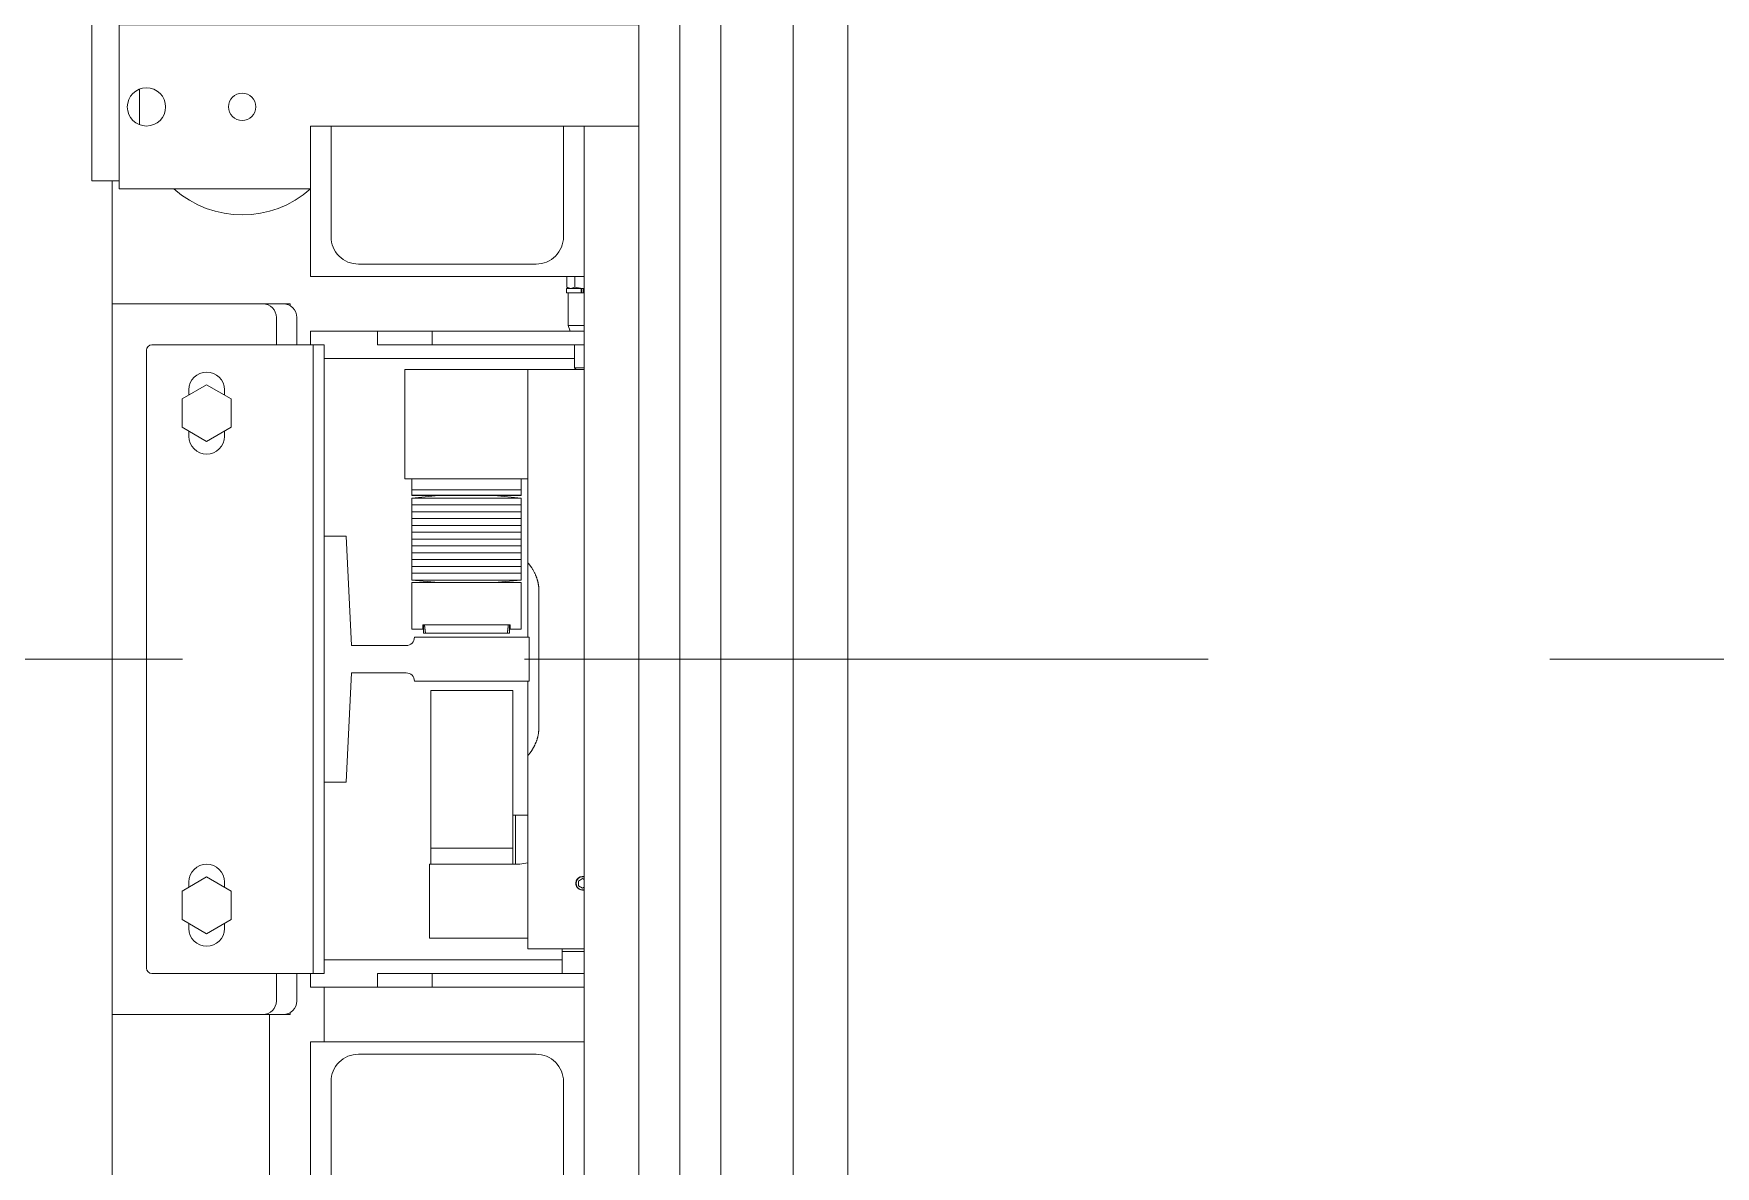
# Model space of a CAD drawing. Header units: millimetres. Extents: x -5 to 111, y -3 to 86.
# Drawn here: x 20.439 to 21.054, y 19.332 to 19.746 of the extents above; entities that cross this region are included whole.
import ezdxf

# ---------------------------------------------------------------- set-up
doc = ezdxf.new("R2010")
doc.units = ezdxf.units.MM
doc.linetypes.add('STRICHPUNKT2', pattern=[0.5, 0.25, -0.125, 0, -0.125])
doc.layers.add('A1I6----E-', color=3, linetype='Continuous', lineweight=25)

# ---------------------------------------------------------------- blocks, each defined once
blk = doc.blocks.new('Gruppe-451')
at = {"layer": 'A1I6----E-', "linetype": 'Continuous', "lineweight": 9}
for p, q in [((-30.33044, -22.5981), (-30.14044, -22.5981)), ((-30.33044, -22.6581), (-30.33044, -22.5981)), ((-30.34044, -22.6661), (-30.34044, -22.6011)), ((-30.34044, -22.6011), (-30.33044, -22.6011)), ((-30.32294, -22.62156), (-30.32294, -22.63464)), ((-30.33044, -22.6581), (-30.14044, -22.6581)), ((-30.34044, -22.6661), (-30.14044, -22.6661)), ((-30.32294, -22.6661), (-30.32294, -22.7861)), ((-30.30794, -22.6706), (-30.30794, -22.6661)), ((-30.14244, -22.6661), (-30.14244, -22.6706)), ((-30.30944, -22.6706), (-30.31044, -22.6716)), ((-30.31044, -22.6716), (-30.31044, -22.6736)), ((-30.14044, -22.6716), (-30.31044, -22.6716)), ((-30.14044, -22.6706), (-30.30944, -22.6706)), ((-30.14044, -22.6736), (-30.31044, -22.6736)), ((-30.30794, -22.7786), (-30.30794, -22.6736)), ((-30.30544, -22.6736), (-30.30544, -22.67903)), ((-30.30544, -22.67903), (-30.30466, -22.67917)), ((-30.14044, -22.67903), (-30.30544, -22.67903)), ((-30.30466, -22.68803), (-30.30544, -22.68817)), ((-30.30544, -22.68817), (-30.30544, -22.69603)), ((-30.14044, -22.68817), (-30.30544, -22.68817)), ((-30.30544, -22.69603), (-30.30466, -22.69617)), ((-30.14044, -22.69603), (-30.30544, -22.69603)), ((-30.30466, -22.70503), (-30.30544, -22.70517)), ((-30.30544, -22.70517), (-30.30544, -22.71303)), ((-30.14044, -22.70517), (-30.30544, -22.70517)), ((-30.30544, -22.71303), (-30.30466, -22.71317)), ((-30.14044, -22.71303), (-30.30544, -22.71303)), ((-30.30466, -22.72203), (-30.30544, -22.72217)), ((-30.30544, -22.72217), (-30.30544, -22.73003)), ((-30.14044, -22.72217), (-30.30544, -22.72217)), ((-30.30544, -22.73003), (-30.30466, -22.73017)), ((-30.14044, -22.73003), (-30.30544, -22.73003)), ((-30.30466, -22.73903), (-30.30544, -22.73917)), ((-30.30544, -22.73917), (-30.30544, -22.74703)), ((-30.14044, -22.73917), (-30.30544, -22.73917)), ((-30.30544, -22.74703), (-30.30466, -22.74717)), ((-30.14044, -22.74703), (-30.30544, -22.74703)), ((-30.30466, -22.75603), (-30.30544, -22.75617)), ((-30.30544, -22.75617), (-30.30544, -22.76403)), ((-30.14044, -22.75617), (-30.30544, -22.75617)), ((-30.30544, -22.76403), (-30.30466, -22.76417)), ((-30.14044, -22.76403), (-30.30544, -22.76403)), ((-30.30466, -22.77303), (-30.30544, -22.77317)), ((-30.30544, -22.77317), (-30.30544, -22.7786)), ((-30.14044, -22.77317), (-30.30544, -22.77317)), ((-30.31044, -22.7786), (-30.31044, -22.7806)), ((-30.14044, -22.7786), (-30.31044, -22.7786)), ((-30.31044, -22.7806), (-30.30944, -22.7816)), ((-30.14044, -22.7806), (-30.31044, -22.7806)), ((-30.14044, -22.7816), (-30.30944, -22.7816)), ((-30.30794, -22.7861), (-30.30794, -22.7816)), ((-30.14244, -22.7816), (-30.14244, -22.7861)), ((-30.34044, -22.7861), (-30.34044, -22.8511)), ((-30.34044, -22.7861), (-30.14044, -22.7861)), ((-30.33044, -22.7941), (-30.14044, -22.7941)), ((-30.33044, -22.8541), (-30.33044, -22.7941)), ((-30.32294, -22.83064), (-30.32294, -22.81756)), ((-30.34044, -22.8511), (-30.33044, -22.8511)), ((-30.33044, -22.8541), (-30.26044, -22.8541))]:
    blk.add_line(p, q, dxfattribs=at)
for centre, radius in [((-30.32044, -22.6281), 0.007), ((-30.28544, -22.6281), 0.005), ((-30.32044, -22.8241), 0.007), ((-30.28544, -22.8241), 0.005)]:
    blk.add_circle(centre, radius, dxfattribs=at)
for centre, radius, start, end in [((-30.28544, -22.6261), 0.0375, 48.30245, 131.69755), ((-30.19544, -22.6261), 0.0375, 48.30245, 131.69755), ((-30.28544, -22.6261), 0.0375, 238.57609, 264.82175), ((-30.28544, -22.6261), 0.0375, 264.82175, 301.42391), ((-30.19544, -22.6261), 0.0375, 238.57609, 264.82175), ((-30.19544, -22.6261), 0.0375, 264.82175, 301.42391), ((-30.30544, -22.6836), 0.0045, 280, 80), ((-30.30544, -22.7006), 0.0045, 280, 80), ((-30.30544, -22.7176), 0.0045, 280, 80), ((-30.30544, -22.7346), 0.0045, 280, 80), ((-30.30544, -22.7516), 0.0045, 280, 80), ((-30.30544, -22.7686), 0.0045, 280, 80), ((-30.28544, -22.8261), 0.0375, 58.57609, 121.42391), ((-30.19544, -22.8261), 0.0375, 58.57609, 121.42391), ((-30.28544, -22.8261), 0.0375, 228.30245, 311.81031)]:
    blk.add_arc(centre, radius, start, end, dxfattribs=at)
blk = doc.blocks.new('Gruppe-454')
at = {"layer": 'A1I6----E-', "linetype": 'Continuous', "lineweight": 9}
for p, q in [((-30.25294, -22.8311), (-30.16794, -22.8311)), ((-30.16044, -22.8311), (-30.14044, -22.8311)), ((-30.16672, -22.89006), (-30.16672, -22.8861)), ((-30.16383, -22.89006), (-30.16383, -22.8861)), ((-30.16044, -22.8861), (-30.16044, -23.1661)), ((-30.16684, -22.8905), (-30.16684, -22.8921)), ((-30.16146, -22.8905), (-30.16684, -22.8905)), ((-30.16684, -22.8921), (-30.16146, -22.8921)), ((-30.16672, -22.89006), (-30.16594, -22.8905)), ((-30.16527, -22.8905), (-30.16672, -22.89006)), ((-30.16619, -22.8921), (-30.16619, -22.9041)), ((-30.16383, -22.89006), (-30.16527, -22.8905)), ((-30.16094, -22.8905), (-30.16383, -22.89006)), ((-30.16146, -22.8905), (-30.16146, -22.8921)), ((-30.16138, -22.8905), (-30.16146, -22.8905)), ((-30.16146, -22.8921), (-30.1614, -22.8921)), ((-30.16044, -22.8921), (-30.16146, -22.8921)), ((-30.16094, -22.8905), (-30.16138, -22.8905)), ((-30.16121, -22.8921), (-30.16121, -22.8905)), ((-30.16044, -22.89043), (-30.16094, -22.8905)), ((-30.16044, -22.8905), (-30.16094, -22.8905)), ((-30.16068, -22.8905), (-30.16068, -22.8921)), ((-30.16051, -22.8905), (-30.16044, -22.8905)), ((-30.16049, -22.8921), (-30.16044, -22.8921)), ((-30.27794, -22.8961), (-30.33294, -22.8961)), ((-30.33294, -22.8961), (-30.33294, -23.1561)), ((-30.27044, -22.8961), (-30.27794, -22.8961)), ((-30.26794, -22.8961), (-30.27044, -22.8961)), ((-30.26794, -22.8961), (-30.26794, -22.89677)), ((-30.27294, -22.9111), (-30.27294, -22.9011)), ((-30.26544, -22.9111), (-30.26544, -22.9011)), ((-30.26044, -22.9061), (-30.26044, -22.9111)), ((-30.23594, -22.9061), (-30.26044, -22.9061)), ((-30.23594, -22.9111), (-30.23594, -22.9061)), ((-30.21594, -22.9061), (-30.23594, -22.9061)), ((-30.21594, -22.9111), (-30.21594, -22.9061)), ((-30.16044, -22.9061), (-30.21594, -22.9061)), ((-30.16619, -22.9041), (-30.16547, -22.9061)), ((-30.16619, -22.9041), (-30.16044, -22.9041)), ((-30.32044, -23.1391), (-30.32044, -22.9131)), ((-30.31844, -22.9111), (-30.26328, -22.9111)), ((-30.26328, -22.9111), (-30.25944, -22.9111)), ((-30.25944, -22.9111), (-30.25544, -22.9111)), ((-30.25944, -22.9131), (-30.25944, -22.9111)), ((-30.25944, -22.9131), (-30.25944, -23.1391)), ((-30.25544, -22.9111), (-30.25544, -22.9131)), ((-30.25544, -22.9131), (-30.25544, -22.9811)), ((-30.21594, -22.9111), (-30.23594, -22.9111)), ((-30.16044, -22.9111), (-30.21594, -22.9111)), ((-30.16394, -22.9111), (-30.16394, -22.9195)), ((-30.16394, -22.9161), (-30.25544, -22.9161)), ((-30.22594, -22.9201), (-30.18094, -22.9201)), ((-30.22594, -22.9601), (-30.22594, -22.9201)), ((-30.18094, -22.9201), (-30.18094, -22.99085)), ((-30.18094, -22.9201), (-30.16044, -22.9201)), ((-30.16394, -22.9195), (-30.16334, -22.9201)), ((-30.16394, -22.9195), (-30.16094, -22.9195)), ((-30.16094, -22.9195), (-30.16044, -22.9195)), ((-30.30744, -22.93091), (-30.29844, -22.92571)), ((-30.30744, -22.9413), (-30.30744, -22.93091)), ((-30.30494, -22.92946), (-30.30494, -22.9276)), ((-30.30475, -22.92935), (-30.30494, -22.92935)), ((-30.29844, -22.92571), (-30.28944, -22.93091)), ((-30.29194, -22.92935), (-30.29213, -22.92935)), ((-30.29194, -22.9276), (-30.29194, -22.92946)), ((-30.28944, -22.93091), (-30.28944, -22.9413)), ((-30.29844, -22.9465), (-30.30744, -22.9413)), ((-30.30494, -22.9446), (-30.30494, -22.94274)), ((-30.30494, -22.94285), (-30.30475, -22.94285)), ((-30.28944, -22.9413), (-30.29844, -22.9465)), ((-30.29213, -22.94285), (-30.29194, -22.94285)), ((-30.29194, -22.94274), (-30.29194, -22.9446)), ((-30.22594, -22.9601), (-30.18094, -22.9601)), ((-30.22344, -22.9601), (-30.22344, -22.9641)), ((-30.18344, -22.9641), (-30.18344, -22.9601)), ((-30.22344, -22.9641), (-30.22344, -22.9661)), ((-30.22344, -22.9641), (-30.18344, -22.9641)), ((-30.20344, -22.9641), (-30.22344, -22.9641)), ((-30.22344, -22.9661), (-30.22344, -22.9662)), ((-30.18344, -22.9661), (-30.22344, -22.9661)), ((-30.22344, -22.9661), (-30.20344, -22.9661)), ((-30.21364, -22.9662), (-30.22344, -22.96715)), ((-30.22344, -22.9662), (-30.18344, -22.9662)), ((-30.22344, -22.96715), (-30.22344, -22.96965)), ((-30.18344, -22.96715), (-30.22344, -22.96715)), ((-30.18344, -22.9641), (-30.20344, -22.9641)), ((-30.20344, -22.9661), (-30.18344, -22.9661)), ((-30.18344, -22.96715), (-30.19324, -22.9662)), ((-30.18344, -22.9661), (-30.18344, -22.9641)), ((-30.18344, -22.9662), (-30.18344, -22.9661)), ((-30.18344, -22.96965), (-30.18344, -22.96715)), ((-30.22344, -22.96965), (-30.22344, -22.97215)), ((-30.22344, -22.96965), (-30.18344, -22.96965)), ((-30.18344, -22.96965), (-30.22344, -22.96965)), ((-30.22344, -22.97215), (-30.22344, -22.97465)), ((-30.22344, -22.97215), (-30.18344, -22.97215)), ((-30.18344, -22.97215), (-30.22344, -22.97215)), ((-30.22344, -22.97465), (-30.22344, -22.97715)), ((-30.18344, -22.97465), (-30.22344, -22.97465)), ((-30.22344, -22.97465), (-30.18344, -22.97465)), ((-30.18344, -22.97215), (-30.18344, -22.96965)), ((-30.18344, -22.97465), (-30.18344, -22.97215)), ((-30.18344, -22.97715), (-30.18344, -22.97465)), ((-30.22344, -22.97715), (-30.22344, -22.97965)), ((-30.22344, -22.97715), (-30.18344, -22.97715)), ((-30.18344, -22.97715), (-30.22344, -22.97715)), ((-30.22344, -22.97965), (-30.22344, -22.98215)), ((-30.18344, -22.97965), (-30.22344, -22.97965)), ((-30.22344, -22.97965), (-30.18344, -22.97965)), ((-30.18344, -22.97965), (-30.18344, -22.97715)), ((-30.18344, -22.98215), (-30.18344, -22.97965)), ((-30.22344, -22.98215), (-30.22344, -22.98465)), ((-30.22344, -22.98215), (-30.18344, -22.98215)), ((-30.18344, -22.98215), (-30.22344, -22.98215)), ((-30.22344, -22.98465), (-30.22344, -22.98715)), ((-30.18344, -22.98465), (-30.22344, -22.98465)), ((-30.22344, -22.98465), (-30.18344, -22.98465)), ((-30.18344, -22.98465), (-30.18344, -22.98215)), ((-30.18344, -22.98715), (-30.18344, -22.98465)), ((-30.22344, -22.98715), (-30.22344, -22.98965)), ((-30.22344, -22.98715), (-30.18344, -22.98715)), ((-30.18344, -22.98715), (-30.22344, -22.98715)), ((-30.22344, -22.98965), (-30.22344, -22.99215)), ((-30.18344, -22.98965), (-30.22344, -22.98965)), ((-30.22344, -22.98965), (-30.18344, -22.98965)), ((-30.22344, -22.99215), (-30.22344, -22.99465)), ((-30.18344, -22.99215), (-30.22344, -22.99215)), ((-30.22344, -22.99215), (-30.18344, -22.99215)), ((-30.18344, -22.98965), (-30.18344, -22.98715)), ((-30.18344, -22.99215), (-30.18344, -22.98965)), ((-30.18344, -22.99465), (-30.18344, -22.99215)), ((-30.18094, -22.99085), (-30.18094, -23.0011)), ((-30.22344, -22.99465), (-30.22344, -22.99715)), ((-30.22344, -22.99465), (-30.18344, -22.99465)), ((-30.18344, -22.99465), (-30.22344, -22.99465)), ((-30.22344, -22.99715), (-30.21364, -22.9981)), ((-30.22344, -22.99715), (-30.18344, -22.99715)), ((-30.18344, -22.9981), (-30.22344, -22.9981)), ((-30.22344, -23.0151), (-30.22344, -22.9981)), ((-30.19324, -22.9981), (-30.18344, -22.99715)), ((-30.18344, -22.99715), (-30.18344, -22.99465)), ((-30.18344, -22.9981), (-30.18344, -23.0151)), ((-30.18094, -23.0011), (-30.18094, -23.0181)), ((-30.17694, -23.0011), (-30.17694, -23.0511)), ((-30.21944, -23.0151), (-30.22344, -23.0151)), ((-30.18744, -23.0136), (-30.21944, -23.0136)), ((-30.21944, -23.0151), (-30.21944, -23.0136)), ((-30.21919, -23.01401), (-30.21944, -23.01401)), ((-30.21919, -23.01355), (-30.21919, -23.01658)), ((-30.21839, -23.01658), (-30.21919, -23.01658)), ((-30.21839, -23.01658), (-30.1885, -23.01658)), ((-30.18769, -23.01658), (-30.1885, -23.01658)), ((-30.18769, -23.01658), (-30.18769, -23.01355)), ((-30.18744, -23.0136), (-30.18744, -23.0151)), ((-30.18344, -23.0151), (-30.18744, -23.0151)), ((-30.18094, -23.0341), (-30.18094, -23.0511)), ((-30.18644, -23.03756), (-30.21644, -23.03756)), ((-30.21644, -23.03756), (-30.21644, -23.05452)), ((-30.18644, -23.05452), (-30.18644, -23.03756)), ((-30.21644, -23.05592), (-30.21644, -23.05452)), ((-30.18644, -23.05592), (-30.18644, -23.05452)), ((-30.18094, -23.0511), (-30.18094, -23.06136)), ((-30.21644, -23.0849), (-30.21644, -23.05592)), ((-30.18644, -23.0849), (-30.18644, -23.05592)), ((-30.18094, -23.06136), (-30.18094, -23.1321)), ((-30.25544, -23.0711), (-30.25544, -23.1391)), ((-30.21644, -23.09526), (-30.21644, -23.0849)), ((-30.18544, -23.0831), (-30.18644, -23.08319)), ((-30.18644, -23.09526), (-30.18644, -23.0849)), ((-30.18094, -23.0831), (-30.18544, -23.0831)), ((-30.18544, -23.0831), (-30.18544, -23.10102)), ((-30.21644, -23.09526), (-30.18644, -23.09526)), ((-30.21644, -23.10102), (-30.21644, -23.09526)), ((-30.18644, -23.10102), (-30.18644, -23.09526)), ((-30.21694, -23.10102), (-30.21694, -23.1281)), ((-30.18394, -23.10102), (-30.21694, -23.10102)), ((-30.18094, -23.10059), (-30.18394, -23.10102)), ((-30.30744, -23.11091), (-30.29844, -23.10571)), ((-30.30494, -23.10946), (-30.30494, -23.1076)), ((-30.30475, -23.10935), (-30.30494, -23.10935)), ((-30.29844, -23.10571), (-30.28944, -23.11091)), ((-30.29194, -23.10935), (-30.29213, -23.10935)), ((-30.29194, -23.1076), (-30.29194, -23.10946)), ((-30.16094, -23.10637), (-30.16244, -23.10724)), ((-30.16244, -23.10724), (-30.16244, -23.10897)), ((-30.16244, -23.10897), (-30.16094, -23.10983)), ((-30.16044, -23.10666), (-30.16094, -23.10637)), ((-30.16094, -23.10983), (-30.16044, -23.10955)), ((-30.30744, -23.1213), (-30.30744, -23.11091)), ((-30.28944, -23.11091), (-30.28944, -23.1213)), ((-30.16094, -23.1106), (-30.16044, -23.11055)), ((-30.29844, -23.1265), (-30.30744, -23.1213)), ((-30.28944, -23.1213), (-30.29844, -23.1265)), ((-30.30494, -23.1246), (-30.30494, -23.12274)), ((-30.30494, -23.12285), (-30.30475, -23.12285)), ((-30.29213, -23.12285), (-30.29194, -23.12285)), ((-30.29194, -23.12274), (-30.29194, -23.1246)), ((-30.21694, -23.1281), (-30.18094, -23.1281)), ((-30.16044, -23.1321), (-30.18094, -23.1321)), ((-30.16844, -23.13307), (-30.16844, -23.1321)), ((-30.16044, -23.13307), (-30.16844, -23.13307)), ((-30.16844, -23.13678), (-30.16844, -23.13307)), ((-30.25944, -23.1411), (-30.25944, -23.1391)), ((-30.16844, -23.1361), (-30.25544, -23.1361)), ((-30.25544, -23.1391), (-30.25544, -23.1411)), ((-30.16844, -23.13678), (-30.16844, -23.1411)), ((-30.26328, -23.1411), (-30.31844, -23.1411)), ((-30.27294, -23.1511), (-30.27294, -23.1411)), ((-30.26544, -23.1511), (-30.26544, -23.1411)), ((-30.25944, -23.1411), (-30.26328, -23.1411)), ((-30.26044, -23.1461), (-30.26044, -23.1411)), ((-30.23594, -23.1461), (-30.26044, -23.1461)), ((-30.25544, -23.1411), (-30.25944, -23.1411)), ((-30.25544, -23.1461), (-30.25544, -23.1661)), ((-30.23594, -23.1461), (-30.23594, -23.1411)), ((-30.23594, -23.1411), (-30.21594, -23.1411)), ((-30.23594, -23.1461), (-30.21594, -23.1461)), ((-30.21594, -23.1411), (-30.21594, -23.1461)), ((-30.21594, -23.1411), (-30.16044, -23.1411)), ((-30.21594, -23.1461), (-30.16044, -23.1461)), ((-30.33294, -23.1561), (-30.27794, -23.1561)), ((-30.27794, -23.1561), (-30.27044, -23.1561)), ((-30.27544, -23.1561), (-30.27544, -23.24714)), ((-30.26794, -23.1561), (-30.27044, -23.1561)), ((-30.26794, -23.15543), (-30.26794, -23.1561))]:
    blk.add_line(p, q, dxfattribs=at)
at = {"layer": 'A1I6----E-', "linetype": 'Continuous', "lineweight": 9, "flags": 128}
for points in [[(-30.25294, -22.8716), (-30.25294, -22.8311), (-30.26044, -22.8311), (-30.26044, -22.8861), (-30.16044, -22.8861), (-30.16044, -22.8311), (-30.16794, -22.8311), (-30.16794, -22.8716, -0.414214), (-30.17794, -22.8816), (-30.24294, -22.8816, -0.414214)], [(-30.25544, -22.9811), (-30.25544, -23.0711), (-30.24744, -23.0711), (-30.24544, -23.0311), (-30.22544, -23.0311, -0.414214), (-30.22244, -23.0341), (-30.18044, -23.0341), (-30.18044, -23.0181), (-30.22244, -23.0181, -0.414214), (-30.22544, -23.0211), (-30.24544, -23.0211), (-30.24744, -22.9811)], [(-30.16794, -23.1806), (-30.16794, -23.2211), (-30.16044, -23.2211), (-30.16044, -23.1661), (-30.26044, -23.1661), (-30.26044, -23.2211), (-30.25294, -23.2211), (-30.25294, -23.1806, -0.414214), (-30.24294, -23.1706), (-30.17794, -23.1706, -0.414214)]]:
    blk.add_lwpolyline(points, format="xyb", close=True, dxfattribs=at)
at = {"layer": 'A1I6----E-', "linetype": 'Continuous', "lineweight": 9}
for centre, radius, start, end in [((-30.27794, -22.9011), 0.005, 0, 90), ((-30.27044, -22.9011), 0.005, 0, 90), ((-30.31844, -22.9131), 0.002, 90, 180), ((-30.29844, -22.9276), 0.0065, 360, 180), ((-30.29844, -22.9446), 0.0065, 180, 360), ((-30.29844, -23.1076), 0.0065, 0, 180), ((-30.16094, -23.1081), 0.0025, 78.46304, 270), ((-30.16094, -23.1081), 0.0024, 77.9753, 282.0247), ((-30.29844, -23.1246), 0.0065, 180, 0), ((-30.31844, -23.1391), 0.002, 180, 270), ((-30.27794, -23.1511), 0.005, 270, 0), ((-30.27044, -23.1511), 0.005, 270, 0)]:
    blk.add_arc(centre, radius, start, end, dxfattribs=at)
for points in [[(-30.17694, -23.0011), (-30.17694, -22.99975), (-30.17735, -22.9976), (-30.17813, -22.99513), (-30.17985, -22.99214), (-30.18094, -22.99085)], [(-30.21919, -23.01355), (-30.21907, -23.01356), (-30.21886, -23.01358), (-30.21877, -23.01359)], [(-30.21877, -23.01359), (-30.2187, -23.01426), (-30.21855, -23.0155), (-30.21843, -23.01632), (-30.21839, -23.01658)], [(-30.1885, -23.01658), (-30.18837, -23.01575), (-30.18819, -23.01426), (-30.18812, -23.01359)], [(-30.18812, -23.01359), (-30.18803, -23.01358), (-30.18781, -23.01356), (-30.18769, -23.01355)], [(-30.18094, -23.06136), (-30.17984, -23.06006), (-30.17856, -23.05783), (-30.17752, -23.05545), (-30.17694, -23.05245), (-30.17694, -23.0511)]]:
    blk.add_open_spline(points, degree=2, dxfattribs=at)
blk = doc.blocks.new('Gruppe-457')
at = {"layer": 'A1I6----E-', "linetype": 'Continuous', "lineweight": 9}
blk.add_line((-30.33294, -24.3386), (-30.33294, -22.8511), dxfattribs=at)
blk = doc.blocks.new('Gruppe-464')
at = {"layer": 'A1I6----E-', "linetype": 'Continuous', "lineweight": 9}
for p, q in [((-30.11044, -24.0636), (-30.11044, -22.1886)), ((-30.11044, -22.1886), (-30.11044, -24.0636)), ((-30.08394, -22.1886), (-30.08394, -24.0636)), ((-30.06394, -24.0636), (-30.06394, -22.1886))]:
    blk.add_line(p, q, dxfattribs=at)
blk.add_lwpolyline([(-30.14044, -24.0636), (-30.12544, -24.0636), (-30.12544, -22.1886), (-30.14044, -22.1886)], close=True, dxfattribs=at)
blk = doc.blocks.new('Gruppe-466')
at = {"layer": 'A1I6----E-', "linetype": 'STRICHPUNKT2', "lineweight": 9}
blk.add_line((-28.13225, -23.0261), (-32.25325, -23.0261), dxfattribs=at)
at = {"layer": 'A1I6----E-'}
for name in ['Gruppe-457', 'Gruppe-464', 'Gruppe-451', 'Gruppe-454']:
    blk.add_blockref(name, (0, 0), dxfattribs=at)

msp = doc.modelspace()

# ---------------------------------------------------------------- block references
at = {"layer": 'A1I6----E-'}
msp.add_blockref('Gruppe-466', (50.80045, 42.5436), dxfattribs=at)

doc.saveas('drawing.dxf')
